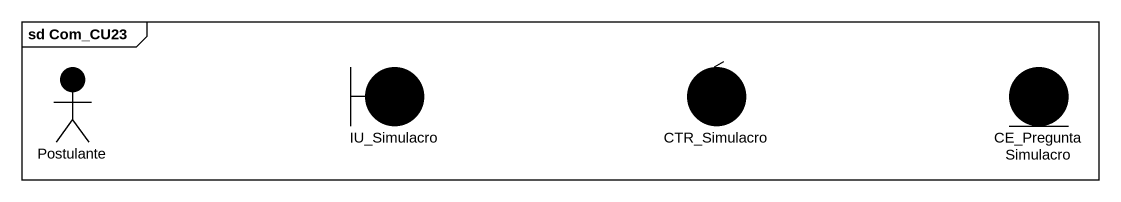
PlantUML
@startuml
mainframe sd Com_CU23
actor Postulante #000000
boundary IU_Simulacro #000000
control CTR_Simulacro #000000
entity CE_PreguntaSimulacro #000000
@enduml
